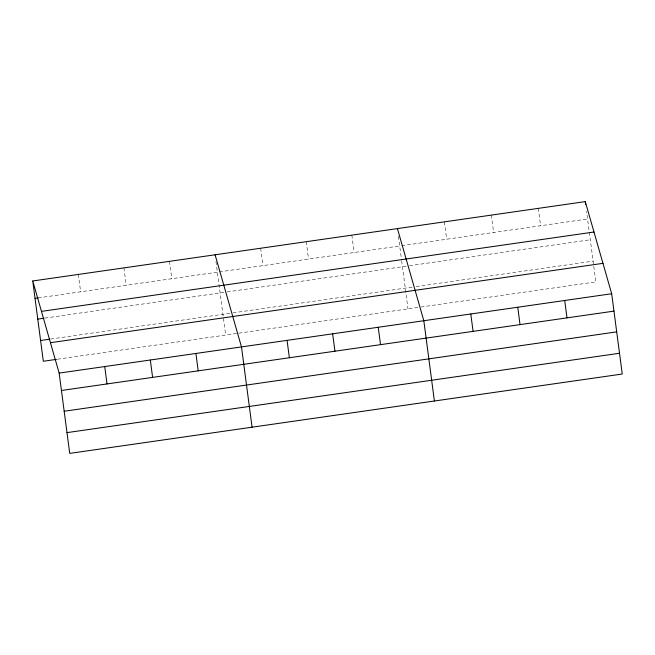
<?xml version="1.0" encoding="UTF-8"?>
<svg xmlns="http://www.w3.org/2000/svg" width="655" height="655" viewBox="0 0 655 655"><rect width="100%" height="100%" fill="white"/><g stroke="black" fill="none" stroke-linecap="round" stroke-linejoin="round"><path stroke-width="0.49" stroke-dasharray="3.27 2.46" d="M38.08 297.927L217.37 272.169M219.4 271.882L399.706 245.977M401.703 245.69L587.568 218.999M44.859 318.101L226.18 292.056M227.195 291.909L408.433 265.873M409.432 265.733L590.294 239.755M50.713 339.044L232.034 313M233.049 312.861L412.249 287.119M416.244 286.546L593.111 261.14M57.501 359.218L237.806 333.321M238.821 333.174L419.978 307.154M420.977 307.015L595.845 281.896L586.544 211.27M538.312 208.364L540.596 225.746M491.348 215.11L493.633 232.492M444.385 221.857L446.669 239.231M398.436 236.324L401.523 259.822M401.654 260.805L407.983 308.882M351.833 235.145L354.126 252.527M306.253 241.695L308.538 259.077M260.665 248.245L262.958 265.619M215.97 261.55L225.656 335.065M169.498 261.337L171.79 278.719M123.918 267.887L126.202 285.269M78.33 274.429L80.622 291.811"/><path stroke-width="0.98" d="M32.75 280.979L585.275 201.617L611.68 293.743L622.25 374.021L69.725 453.383L59.155 373.104L32.75 280.979L43.32 361.257L56.486 359.366M35.034 298.361L38.08 297.927M41.462 311.379L593.987 232.017M37.769 319.116L43.852 318.248M40.585 340.502L49.706 339.192M50.443 342.704L602.968 263.343M59.155 373.104L611.68 293.743M61.439 390.486L613.972 311.125M64.174 411.242L616.699 331.88M66.99 432.627L619.515 353.266M397.421 228.603L423.826 320.721L434.388 401.007M215.086 254.787L241.49 346.913L252.06 427.191M585.275 201.617L585.66 204.516M564.716 300.489L567.001 317.872M517.753 307.236L520.037 324.61M470.789 313.982L473.074 331.356M378.238 327.271L380.53 344.653M332.658 333.821L334.942 351.203M287.07 340.371L289.363 357.745M195.902 353.463L198.195 370.845M150.322 360.013L152.607 377.395M104.734 366.554L107.027 383.936"/></g></svg>
